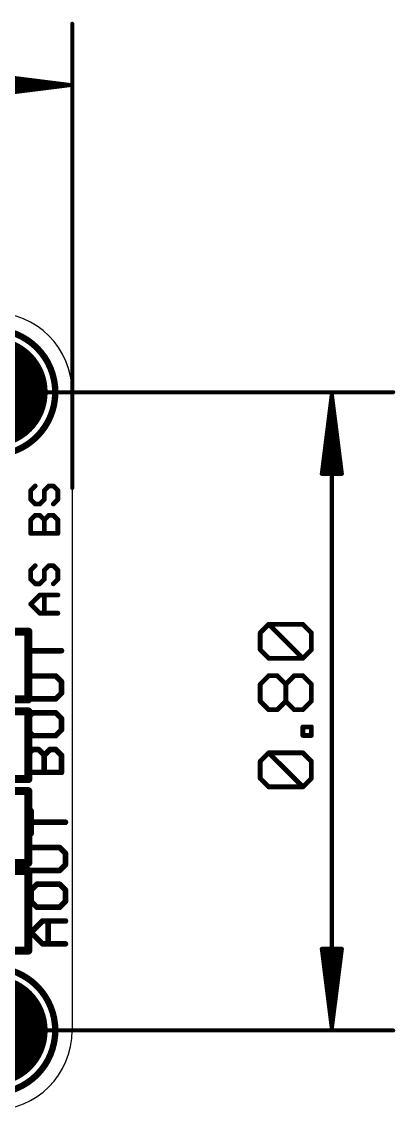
# Model space of a CAD drawing. Extents: x -9.7 to 25.8, y -1.3 to 33.4.
# Drawn here: x 13.89 to 25.76, y -1.27 to 33.38 of the extents above; entities that cross this region are included whole.
import ezdxf

# ---------------------------------------------------------------- set-up
doc = ezdxf.new("R2010")
doc.units = 0
for name, color, linetype in [('1', 12, 'CONTINUOUS'), ('17', 110, 'CONTINUOUS'), ('20', 53, 'CONTINUOUS'), ('21', 40, 'CONTINUOUS'), ('47', 253, 'CONTINUOUS')]:
    doc.layers.add(name, color=color, linetype=linetype)

# ---------------------------------------------------------------- blocks, each defined once
blk = doc.blocks.new('ROUNDP')
at = {"const_width": 0.5}
blk.add_lwpolyline([(0, -0.25, 1), (0, 0.25, 1), (0, -0.25)], format="xyb", dxfattribs=at)

msp = doc.modelspace()

# ---------------------------------------------------------------- linework, layer by layer
at = {"layer": '1', "const_width": 0.254}
for points in [[(14.097, 13.97), (10.922, 13.97)], [(14.097, 11.811), (14.097, 13.97)], [(11.938, 11.811), (14.097, 11.811)], [(14.097, 11.43), (12.192, 11.43)], [(14.097, 9.271), (14.097, 11.43)], [(8.89, 9.271), (14.097, 9.271)], [(8.89, 8.89), (14.097, 8.89)], [(14.097, 8.89), (14.097, 6.604)], [(14.097, 6.604), (12.446, 6.604)], [(14.097, 6.35), (12.319, 6.35)], [(14.097, 3.81), (14.097, 6.35)], [(10.795, 3.81), (14.097, 3.81)]]:
    msp.add_lwpolyline(points, dxfattribs=at)
at = {"layer": '1', "const_width": 0.127}
for points in [[(14.1605, 13.97, 1), (14.0335, 13.97)], [(14.097, 13.9065, 1), (14.097, 14.0335)], [(14.0335, 11.811, 1), (14.1605, 11.811)], [(14.097, 11.7475, 1), (14.097, 11.8745)], [(14.1605, 11.43, 1), (14.0335, 11.43)], [(14.097, 11.3665, 1), (14.097, 11.4935)], [(14.097, 9.2075, 1), (14.097, 9.3345)], [(14.0335, 9.271, 1), (14.1605, 9.271)], [(14.1605, 8.89, 1), (14.0335, 8.89)], [(14.097, 8.8265, 1), (14.097, 8.9535)], [(14.0335, 6.604, 1), (14.1605, 6.604)], [(14.097, 6.5405, 1), (14.097, 6.6675)], [(14.1605, 6.35, 1), (14.0335, 6.35)], [(14.097, 6.2865, 1), (14.097, 6.4135)], [(14.0335, 3.81, 1), (14.1605, 3.81)], [(14.097, 3.7465, 1), (14.097, 3.8735)]]:
    msp.add_lwpolyline(points, format="xyb", dxfattribs=at)
at = {"layer": '20'}
msp.add_line((15.494, 21.59), (15.494, 1.27), dxfattribs=at)
for centre, start, end in [((12.954, 21.59), 0, 90), ((12.954, 1.27), 270, 0)]:
    msp.add_arc(centre, 2.54, start, end, dxfattribs=at)
at = {"layer": '21'}
for points, const_width in [([(12.954, 19.59, 1), (12.954, 23.59, 1), (12.954, 19.59)], 0.2032), ([(14.1455, 18.4888, 1), (14.1994, 18.4349)], 0.0762), ([(14.2106, 18.4619, 1), (14.1344, 18.4619)], 0.0762), ([(14.3435, 18.579, 1), (14.2896, 18.6329)], 0.0762), ([(14.6427, 18.4619, 1), (14.5665, 18.4619)], 0.0762), ([(14.5777, 18.4888, 1), (14.6316, 18.4349)], 0.0762), ([(14.7487, 18.644, 1), (14.7487, 18.5678)], 0.0762), ([(14.7756, 18.579, 1), (14.7217, 18.6329)], 0.0762), ([(14.9197, 18.6329, 1), (14.8658, 18.579)], 0.0762), ([(14.8927, 18.5678, 1), (14.8927, 18.644)], 0.0762), ([(15.0749, 18.4619, 1), (14.9987, 18.4619)], 0.0762), ([(15.0099, 18.4349, 1), (15.0637, 18.4888)], 0.0762), ([(14.1994, 18.2007, 1), (14.1455, 18.1468)], 0.0762), ([(14.1344, 18.1738, 1), (14.2106, 18.1738)], 0.0762), ([(14.3165, 18.0678, 1), (14.3165, 17.9916)], 0.0762), ([(14.2896, 18.0028, 1), (14.3435, 18.0567)], 0.0762), ([(14.4336, 18.0567, 1), (14.4875, 18.0028)], 0.0762), ([(14.4606, 17.9916, 1), (14.4606, 18.0678)], 0.0762), ([(14.5665, 18.1738, 1), (14.6427, 18.1738)], 0.0762), ([(14.6316, 18.1468, 1), (14.5777, 18.2007)], 0.0762), ([(14.8658, 18.0567, 1), (14.9197, 18.0028)], 0.0762), ([(14.9987, 18.1738, 1), (15.0749, 18.1738)], 0.0762), ([(15.0637, 18.1468, 1), (15.0099, 18.2007)], 0.0762), ([(14.3165, 17.7085, 1), (14.3165, 17.6323)], 0.0762), ([(14.3435, 17.6435, 1), (14.2896, 17.6974)], 0.0762), ([(14.4875, 17.6974, 1), (14.4336, 17.6435)], 0.0762), ([(14.4606, 17.6323, 1), (14.4606, 17.7085)], 0.0762), ([(14.7487, 17.7085, 1), (14.7487, 17.6323)], 0.0762), ([(14.7756, 17.6435, 1), (14.7217, 17.6974)], 0.0762), ([(14.9197, 17.6974, 1), (14.8658, 17.6435)], 0.0762), ([(14.8927, 17.6323, 1), (14.8927, 17.7085)], 0.0762), ([(14.1455, 17.5533, 1), (14.1994, 17.4994)], 0.0762), ([(14.2106, 17.5264, 1), (14.1344, 17.5264)], 0.0762), ([(14.6427, 17.5264, 1), (14.5665, 17.5264)], 0.0762), ([(14.5777, 17.5533, 1), (14.6316, 17.4994)], 0.0762), ([(14.5777, 17.4994, 1), (14.6316, 17.5533)], 0.0762), ([(15.0749, 17.5264, 1), (14.9987, 17.5264)], 0.0762), ([(15.0099, 17.4994, 1), (15.0637, 17.5533)], 0.0762), ([(14.1725, 17.1323, 1), (14.1725, 17.0561)], 0.0762), ([(14.1344, 17.0942, 1), (14.2106, 17.0942)], 0.0762), ([(14.5665, 17.0942, 1), (14.6427, 17.0942)], 0.0762), ([(14.9987, 17.0942, 1), (15.0749, 17.0942)], 0.0762), ([(15.0368, 17.0561, 1), (15.0368, 17.1323)], 0.0762), ([(14.1455, 15.9488, 1), (14.1994, 15.8949)], 0.0762), ([(14.2106, 15.9219, 1), (14.1344, 15.9219)], 0.0762), ([(14.3435, 16.039, 1), (14.2896, 16.0929)], 0.0762), ([(14.6427, 15.9219, 1), (14.5665, 15.9219)], 0.0762), ([(14.5777, 15.9488, 1), (14.6316, 15.8949)], 0.0762), ([(14.7487, 16.104, 1), (14.7487, 16.0278)], 0.0762), ([(14.7756, 16.039, 1), (14.7217, 16.0929)], 0.0762), ([(14.9197, 16.0929, 1), (14.8658, 16.039)], 0.0762), ([(14.8927, 16.0278, 1), (14.8927, 16.104)], 0.0762), ([(15.0749, 15.9219, 1), (14.9987, 15.9219)], 0.0762), ([(15.0099, 15.8949, 1), (15.0637, 15.9488)], 0.0762), ([(14.1994, 15.6607, 1), (14.1455, 15.6068)], 0.0762), ([(14.1344, 15.6338, 1), (14.2106, 15.6338)], 0.0762), ([(14.5665, 15.6338, 1), (14.6427, 15.6338)], 0.0762), ([(14.6316, 15.6068, 1), (14.5777, 15.6607)], 0.0762), ([(14.9987, 15.6338, 1), (15.0749, 15.6338)], 0.0762), ([(15.0637, 15.6068, 1), (15.0099, 15.6607)], 0.0762), ([(14.3165, 15.5278, 1), (14.3165, 15.4516)], 0.0762), ([(14.2896, 15.4628, 1), (14.3435, 15.5167)], 0.0762), ([(14.4336, 15.5167, 1), (14.4875, 15.4628)], 0.0762), ([(14.4606, 15.4516, 1), (14.4606, 15.5278)], 0.0762), ([(14.8658, 15.5167, 1), (14.9197, 15.4628)], 0.0762), ([(14.1994, 14.8693, 1), (14.1455, 14.8154)], 0.0762), ([(14.1455, 14.8693, 1), (14.1994, 14.8154)], 0.0762), ([(14.4606, 15.1685, 1), (14.4606, 15.0923)], 0.0762), ([(14.4875, 15.1035, 1), (14.4336, 15.1574)], 0.0762), ([(14.6427, 15.1304, 1), (14.5665, 15.1304)], 0.0762), ([(15.0368, 15.0923, 1), (15.0368, 15.1685)], 0.0762), ([(14.4606, 14.5923, 1), (14.4606, 14.5161)], 0.0762), ([(14.4336, 14.5273, 1), (14.4875, 14.5811)], 0.0762), ([(14.5665, 14.5542, 1), (14.6427, 14.5542)], 0.0762), ([(15.0368, 14.5161, 1), (15.0368, 14.5923)], 0.0762), ([(14.1024, 13.7238, 1), (14.0135, 13.7238)], 0.0889), ([(14.058, 13.4039, 1), (14.058, 13.315)], 0.0889), ([(15.1511, 13.315, 1), (15.1511, 13.4039)], 0.0889), ([(14.0135, 12.9951, 1), (14.1024, 12.9951)], 0.0889), ([(14.058, 12.5989, 1), (14.058, 12.51)], 0.0889), ([(15.0003, 12.5859, 1), (14.9375, 12.523)], 0.0889), ([(14.9689, 12.51, 1), (14.9689, 12.5989)], 0.0889), ([(15.1956, 12.3723, 1), (15.1067, 12.3723)], 0.0889), ([(15.1197, 12.3408, 1), (15.1825, 12.4037)], 0.0889), ([(14.058, 11.8701, 1), (14.058, 11.7812)], 0.0889), ([(14.9375, 11.8571, 1), (15.0003, 11.7943)], 0.0889), ([(14.9689, 11.7812, 1), (14.9689, 11.8701)], 0.0889), ([(15.1067, 12.0079, 1), (15.1956, 12.0079)], 0.0889), ([(15.1825, 11.9765, 1), (15.1197, 12.0393)], 0.0889), ([(14.2402, 11.4295, 1), (14.2402, 11.3406)], 0.0889), ([(14.2716, 11.3536, 1), (14.2087, 11.4165)], 0.0889), ([(15.0003, 11.4165, 1), (14.9375, 11.3536)], 0.0889), ([(14.9689, 11.3406, 1), (14.9689, 11.4295)], 0.0889), ([(14.0265, 11.2343, 1), (14.0894, 11.1714)], 0.0889), ([(14.1024, 11.2029, 1), (14.0135, 11.2029)], 0.0889), ([(15.1956, 11.2029, 1), (15.1067, 11.2029)], 0.0889), ([(15.1197, 11.1714, 1), (15.1825, 11.2343)], 0.0889), ([(14.0894, 10.8699, 1), (14.0265, 10.8071)], 0.0889), ([(14.0135, 10.8385, 1), (14.1024, 10.8385)], 0.0889), ([(14.2402, 10.7007, 1), (14.2402, 10.6118)], 0.0889), ([(14.9689, 10.6118, 1), (14.9689, 10.7007)], 0.0889), ([(15.1067, 10.8385, 1), (15.1956, 10.8385)], 0.0889), ([(15.1825, 10.8071, 1), (15.1197, 10.8699)], 0.0889), ([(14.2087, 10.6249, 1), (14.2716, 10.6877)], 0.0889), ([(14.9375, 10.6877, 1), (15.0003, 10.6249)], 0.0889), ([(14.0265, 10.0649, 1), (14.0894, 10.002)], 0.0889), ([(14.1024, 10.0335, 1), (14.0135, 10.0335)], 0.0889), ([(14.2402, 10.2601, 1), (14.2402, 10.1712)], 0.0889), ([(14.2716, 10.1842, 1), (14.2087, 10.2471)], 0.0889), ([(14.4538, 10.2471, 1), (14.3909, 10.1842)], 0.0889), ([(14.4223, 10.1712, 1), (14.4223, 10.2601)], 0.0889), ([(14.5731, 10.0649, 1), (14.636, 10.002)], 0.0889), ([(14.649, 10.0335, 1), (14.5601, 10.0335)], 0.0889), ([(14.5731, 10.002, 1), (14.636, 10.0649)], 0.0889), ([(14.7867, 10.2601, 1), (14.7867, 10.1712)], 0.0889), ([(14.8182, 10.1842, 1), (14.7553, 10.2471)], 0.0889), ([(15.0003, 10.2471, 1), (14.9375, 10.1842)], 0.0889), ([(14.9689, 10.1712, 1), (14.9689, 10.2601)], 0.0889), ([(15.1956, 10.0335, 1), (15.1067, 10.0335)], 0.0889), ([(15.1197, 10.002, 1), (15.1825, 10.0649)], 0.0889), ([(14.0135, 9.4869, 1), (14.1024, 9.4869)], 0.0889), ([(14.058, 9.5313, 1), (14.058, 9.4425)], 0.0889), ([(14.5601, 9.4869, 1), (14.649, 9.4869)], 0.0889), ([(15.1067, 9.4869, 1), (15.1956, 9.4869)], 0.0889), ([(15.1511, 9.4425, 1), (15.1511, 9.5313)], 0.0889), ([(14.2294, 8.2628, 1), (14.1405, 8.2628)], 0.0889), ([(14.185, 7.9429, 1), (14.185, 7.854)], 0.0889), ([(15.2781, 7.854, 1), (15.2781, 7.9429)], 0.0889), ([(14.1405, 7.5341, 1), (14.2294, 7.5341)], 0.0889), ([(14.185, 7.1379, 1), (14.185, 7.049)], 0.0889), ([(15.1273, 7.1249, 1), (15.0645, 7.062)], 0.0889), ([(15.0959, 7.049, 1), (15.0959, 7.1379)], 0.0889), ([(15.3225, 6.9113, 1), (15.2337, 6.9113)], 0.0889), ([(15.2467, 6.8798, 1), (15.3095, 6.9427)], 0.0889), ([(15.2337, 6.5469, 1), (15.3225, 6.5469)], 0.0889), ([(15.3095, 6.5155, 1), (15.2467, 6.5783)], 0.0889), ([(14.185, 6.4091, 1), (14.185, 6.3202)], 0.0889), ([(15.0645, 6.3961, 1), (15.1273, 6.3333)], 0.0889), ([(15.0959, 6.3202, 1), (15.0959, 6.4091)], 0.0889), ([(14.3672, 5.9685, 1), (14.3672, 5.8796)], 0.0889), ([(14.3986, 5.8926, 1), (14.3357, 5.9555)], 0.0889), ([(15.1273, 5.9555, 1), (15.0645, 5.8926)], 0.0889), ([(15.0959, 5.8796, 1), (15.0959, 5.9685)], 0.0889), ([(14.2294, 5.7419, 1), (14.1405, 5.7419)], 0.0889), ([(14.1535, 5.7733, 1), (14.2164, 5.7104)], 0.0889), ([(15.3225, 5.7419, 1), (15.2337, 5.7419)], 0.0889), ([(15.2467, 5.7104, 1), (15.3095, 5.7733)], 0.0889), ([(14.1405, 5.3775, 1), (14.2294, 5.3775)], 0.0889), ([(14.2164, 5.4089, 1), (14.1535, 5.3461)], 0.0889), ([(14.3672, 5.2397, 1), (14.3672, 5.1508)], 0.0889), ([(14.3357, 5.1639, 1), (14.3986, 5.2267)], 0.0889), ([(15.0645, 5.2267, 1), (15.1273, 5.1639)], 0.0889), ([(15.0959, 5.1508, 1), (15.0959, 5.2397)], 0.0889), ([(15.2337, 5.3775, 1), (15.3225, 5.3775)], 0.0889), ([(15.3095, 5.3461, 1), (15.2467, 5.4089)], 0.0889), ([(14.5493, 4.7991, 1), (14.5493, 4.7102)], 0.0889), ([(14.5808, 4.7232, 1), (14.5179, 4.7861)], 0.0889), ([(14.776, 4.7547, 1), (14.6871, 4.7547)], 0.0889), ([(15.2781, 4.7102, 1), (15.2781, 4.7991)], 0.0889), ([(14.2164, 4.4217, 1), (14.1535, 4.3588)], 0.0889), ([(14.1535, 4.4217, 1), (14.2164, 4.3588)], 0.0889), ([(14.5493, 4.0704, 1), (14.5493, 3.9815)], 0.0889), ([(14.5179, 3.9945, 1), (14.5808, 4.0573)], 0.0889), ([(14.6871, 4.0259, 1), (14.776, 4.0259)], 0.0889), ([(15.2781, 3.9815, 1), (15.2781, 4.0704)], 0.0889), ([(12.954, -0.73, 1), (12.954, 3.27, 1), (12.954, -0.73)], 0.2032)]:
    msp.add_lwpolyline(points, format="xyb", dxfattribs=dict(at, const_width=const_width))
for points, const_width in [([(14.3165, 18.6059), (14.1725, 18.4619)], 0.1524), ([(14.1725, 18.4619), (14.1725, 18.1738)], 0.1524), ([(14.6046, 18.4619), (14.7487, 18.6059)], 0.1524), ([(14.6046, 18.1738), (14.6046, 18.4619)], 0.1524), ([(14.7487, 18.6059), (14.8927, 18.6059)], 0.1524), ([(14.8927, 18.6059), (15.0368, 18.4619)], 0.1524), ([(15.0368, 18.4619), (15.0368, 18.1738)], 0.1524), ([(14.1725, 18.1738), (14.3165, 18.0297)], 0.1524), ([(14.3165, 18.0297), (14.4606, 18.0297)], 0.1524), ([(14.4606, 18.0297), (14.6046, 18.1738)], 0.1524), ([(15.0368, 18.1738), (14.8927, 18.0297)], 0.1524), ([(14.1725, 17.5264), (14.3165, 17.6704)], 0.1524), ([(14.3165, 17.6704), (14.4606, 17.6704)], 0.1524), ([(14.4606, 17.6704), (14.6046, 17.5264)], 0.1524), ([(14.6046, 17.5264), (14.7487, 17.6704)], 0.1524), ([(14.7487, 17.6704), (14.8927, 17.6704)], 0.1524), ([(14.8927, 17.6704), (15.0368, 17.5264)], 0.1524), ([(14.1725, 17.0942), (14.1725, 17.5264)], 0.1524), ([(14.6046, 17.0942), (14.6046, 17.5264)], 0.1524), ([(15.0368, 17.5264), (15.0368, 17.0942)], 0.1524), ([(15.0368, 17.0942), (14.1725, 17.0942)], 0.1524), ([(14.3165, 16.0659), (14.1725, 15.9219)], 0.1524), ([(14.1725, 15.9219), (14.1725, 15.6338)], 0.1524), ([(14.6046, 15.9219), (14.7487, 16.0659)], 0.1524), ([(14.6046, 15.6338), (14.6046, 15.9219)], 0.1524), ([(14.7487, 16.0659), (14.8927, 16.0659)], 0.1524), ([(14.8927, 16.0659), (15.0368, 15.9219)], 0.1524), ([(15.0368, 15.9219), (15.0368, 15.6338)], 0.1524), ([(14.1725, 15.6338), (14.3165, 15.4897)], 0.1524), ([(14.4606, 15.4897), (14.6046, 15.6338)], 0.1524), ([(15.0368, 15.6338), (14.8927, 15.4897)], 0.1524), ([(14.3165, 15.4897), (14.4606, 15.4897)], 0.1524), ([(14.1725, 14.8423), (14.4606, 15.1304)], 0.1524), ([(14.4606, 14.5542), (14.1725, 14.8423)], 0.1524), ([(14.4606, 15.1304), (15.0368, 15.1304)], 0.1524), ([(14.6046, 14.5542), (14.6046, 15.1304)], 0.1524), ([(15.0368, 14.5542), (14.4606, 14.5542)], 0.1524), ([(14.058, 12.9951), (14.058, 13.7238)], 0.1778), ([(15.1511, 13.3595), (14.058, 13.3595)], 0.1778), ([(14.9689, 12.5544), (14.058, 12.5544)], 0.1778), ([(15.1511, 12.3723), (14.9689, 12.5544)], 0.1778), ([(15.1511, 12.0079), (15.1511, 12.3723)], 0.1778), ([(14.058, 11.8257), (14.9689, 11.8257)], 0.1778), ([(14.9689, 11.8257), (15.1511, 12.0079)], 0.1778), ([(14.2402, 11.385), (14.058, 11.2029)], 0.1778), ([(14.9689, 11.385), (14.2402, 11.385)], 0.1778), ([(15.1511, 11.2029), (14.9689, 11.385)], 0.1778), ([(14.058, 11.2029), (14.058, 10.8385)], 0.1778), ([(15.1511, 10.8385), (15.1511, 11.2029)], 0.1778), ([(14.058, 10.8385), (14.2402, 10.6563)], 0.1778), ([(14.2402, 10.6563), (14.9689, 10.6563)], 0.1778), ([(14.9689, 10.6563), (15.1511, 10.8385)], 0.1778), ([(14.058, 10.0335), (14.2402, 10.2157)], 0.1778), ([(14.058, 9.4869), (14.058, 10.0335)], 0.1778), ([(14.2402, 10.2157), (14.4223, 10.2157)], 0.1778), ([(14.4223, 10.2157), (14.6045, 10.0335)], 0.1778), ([(14.6045, 10.0335), (14.7867, 10.2157)], 0.1778), ([(14.6045, 9.4869), (14.6045, 10.0335)], 0.1778), ([(14.7867, 10.2157), (14.9689, 10.2157)], 0.1778), ([(14.9689, 10.2157), (15.1511, 10.0335)], 0.1778), ([(15.1511, 10.0335), (15.1511, 9.4869)], 0.1778), ([(15.1511, 9.4869), (14.058, 9.4869)], 0.1778), ([(14.185, 7.5341), (14.185, 8.2628)], 0.1778), ([(15.2781, 7.8985), (14.185, 7.8985)], 0.1778), ([(15.0959, 7.0934), (14.185, 7.0934)], 0.1778), ([(15.2781, 6.9113), (15.0959, 7.0934)], 0.1778), ([(15.2781, 6.5469), (15.2781, 6.9113)], 0.1778), ([(15.0959, 6.3647), (15.2781, 6.5469)], 0.1778), ([(14.185, 6.3647), (15.0959, 6.3647)], 0.1778), ([(14.3672, 5.9241), (14.185, 5.7419)], 0.1778), ([(15.0959, 5.9241), (14.3672, 5.9241)], 0.1778), ([(15.2781, 5.7419), (15.0959, 5.9241)], 0.1778), ([(14.185, 5.7419), (14.185, 5.3775)], 0.1778), ([(15.2781, 5.3775), (15.2781, 5.7419)], 0.1778), ([(14.185, 5.3775), (14.3672, 5.1953)], 0.1778), ([(14.3672, 5.1953), (15.0959, 5.1953)], 0.1778), ([(15.0959, 5.1953), (15.2781, 5.3775)], 0.1778), ([(14.185, 4.3903), (14.5493, 4.7547)], 0.1778), ([(14.5493, 4.7547), (15.2781, 4.7547)], 0.1778), ([(14.7315, 4.0259), (14.7315, 4.7547)], 0.1778), ([(14.5493, 4.0259), (14.185, 4.3903)], 0.1778), ([(15.2781, 4.0259), (14.5493, 4.0259)], 0.1778)]:
    msp.add_lwpolyline(points, dxfattribs=dict(at, const_width=const_width))
at = {"layer": '47'}
for points, const_width in [([(15.494, 18.542), (15.494, 33.319)], 0.13), ([(15.429, 31.369), (12.894, 31.6882)], 0.13), ([(15.429, 31.369), (12.894, 31.629)], 0.13), ([(15.429, 31.369), (12.894, 31.499)], 0.13), ([(-2.221, 31.369), (15.429, 31.369)], 0.13), ([(12.894, 31.0498), (15.429, 31.369)], 0.13), ([(12.894, 31.239), (15.429, 31.369)], 0.13), ([(12.894, 31.109), (15.429, 31.369)], 0.13), ([(12.954, 21.59), (25.699, 21.59)], 0.13), ([(23.749, 21.525), (23.4298, 18.99)], 0.13), ([(23.749, 21.525), (23.489, 18.99)], 0.13), ([(23.749, 21.525), (23.619, 18.99)], 0.13), ([(23.749, 1.335), (23.749, 21.525)], 0.13), ([(24.0682, 18.99), (23.749, 21.525)], 0.13), ([(23.879, 18.99), (23.749, 21.525)], 0.13), ([(24.009, 18.99), (23.749, 21.525)], 0.13), ([(23.4298, 18.99), (24.0682, 18.99)], 0.13), ([(21.4713, 13.9312), (21.7425, 14.2024)], 0.1524), ([(21.7425, 14.2024), (22.8271, 14.2024)], 0.1524), ([(22.8271, 13.1177), (21.7425, 14.2024)], 0.1524), ([(22.8271, 14.2024), (23.0983, 13.9312)], 0.1524), ([(21.4713, 13.3889), (21.4713, 13.9312)], 0.1524), ([(23.0983, 13.9312), (23.0983, 13.3889)], 0.1524), ([(21.7425, 13.1177), (21.4713, 13.3889)], 0.1524), ([(22.8271, 13.1177), (21.7425, 13.1177)], 0.1524), ([(23.0983, 13.3889), (22.8271, 13.1177)], 0.1524), ([(21.4713, 12.294), (21.7425, 12.5652)], 0.1524), ([(21.7425, 12.5652), (22.0136, 12.5652)], 0.1524), ([(22.0136, 12.5652), (22.2848, 12.294)], 0.1524), ([(22.2848, 12.294), (22.556, 12.5652)], 0.1524), ([(22.556, 12.5652), (22.8271, 12.5652)], 0.1524), ([(22.8271, 12.5652), (23.0983, 12.294)], 0.1524), ([(21.4713, 11.7517), (21.4713, 12.294)], 0.1524), ([(22.2848, 11.7517), (22.2848, 12.294)], 0.1524), ([(23.0983, 12.294), (23.0983, 11.7517)], 0.1524), ([(21.7425, 11.4805), (21.4713, 11.7517)], 0.1524), ([(22.2848, 11.7517), (22.0136, 11.4805)], 0.1524), ([(22.556, 11.4805), (22.2848, 11.7517)], 0.1524), ([(23.0983, 11.7517), (22.8271, 11.4805)], 0.1524), ([(22.0136, 11.4805), (21.7425, 11.4805)], 0.1524), ([(22.8271, 11.4805), (22.556, 11.4805)], 0.1524), ([(22.8271, 10.662), (22.8271, 10.9331)], 0.1524), ([(22.8271, 10.9331), (23.0983, 10.9331)], 0.1524), ([(23.0983, 10.9331), (23.0983, 10.662)], 0.1524), ([(23.0983, 10.662), (22.8271, 10.662)], 0.1524), ([(21.4713, 9.8383), (21.7425, 10.1095)], 0.1524), ([(21.7425, 10.1095), (22.8271, 10.1095)], 0.1524), ([(22.8271, 9.0248), (21.7425, 10.1095)], 0.1524), ([(22.8271, 10.1095), (23.0983, 9.8383)], 0.1524), ([(21.4713, 9.296), (21.4713, 9.8383)], 0.1524), ([(23.0983, 9.8383), (23.0983, 9.296)], 0.1524), ([(21.7425, 9.0248), (21.4713, 9.296)], 0.1524), ([(23.0983, 9.296), (22.8271, 9.0248)], 0.1524), ([(22.8271, 9.0248), (21.7425, 9.0248)], 0.1524), ([(23.749, 1.335), (23.4298, 3.87)], 0.13), ([(23.4298, 3.87), (24.0682, 3.87)], 0.13), ([(23.749, 1.335), (23.489, 3.87)], 0.13), ([(23.749, 1.335), (23.619, 3.87)], 0.13), ([(24.0682, 3.87), (23.749, 1.335)], 0.13), ([(23.879, 3.87), (23.749, 1.335)], 0.13), ([(24.009, 3.87), (23.749, 1.335)], 0.13), ([(12.954, 1.27), (25.699, 1.27)], 0.13)]:
    msp.add_lwpolyline(points, dxfattribs=dict(at, const_width=const_width))
for points, const_width in [([(15.5265, 33.319, 1), (15.4615, 33.319)], 0.065), ([(15.4331, 31.3368, 1), (15.4249, 31.4012)], 0.065), ([(15.4249, 31.3368, 1), (15.4331, 31.4012)], 0.065), ([(15.4323, 31.3367, 1), (15.4257, 31.4013)], 0.065), ([(15.4257, 31.3367, 1), (15.4323, 31.4013)], 0.065), ([(15.4273, 31.3365, 1), (15.4307, 31.4015)], 0.065), ([(15.4307, 31.3365, 1), (15.4273, 31.4015)], 0.065), ([(15.429, 31.3365, 1), (15.429, 31.4015)], 0.065), ([(23.7815, 21.525, 1), (23.7165, 21.525)], 0.065), ([(23.7812, 21.5291, 1), (23.7168, 21.5209)], 0.065), ([(23.7815, 21.5233, 1), (23.7165, 21.5267)], 0.065), ([(23.7815, 21.5267, 1), (23.7165, 21.5233)], 0.065), ([(23.7813, 21.5283, 1), (23.7167, 21.5217)], 0.065), ([(23.7813, 21.5217, 1), (23.7167, 21.5283)], 0.065), ([(23.7812, 21.5209, 1), (23.7168, 21.5291)], 0.065), ([(25.699, 21.5575, 1), (25.699, 21.6225)], 0.065), ([(23.3975, 18.9941, 1), (23.462, 18.9859)], 0.065), ([(23.4298, 19.0225, 1), (23.4298, 18.9575)], 0.065), ([(23.4567, 18.9933, 1), (23.5213, 18.9867)], 0.065), ([(23.5865, 18.9917, 1), (23.6515, 18.9883)], 0.065), ([(23.8465, 18.9883, 1), (23.9115, 18.9917)], 0.065), ([(23.9767, 18.9867, 1), (24.0413, 18.9933)], 0.065), ([(24.036, 18.9859, 1), (24.1005, 18.9941)], 0.065), ([(24.0682, 18.9575, 1), (24.0682, 19.0225)], 0.065), ([(15.4615, 18.542, 1), (15.5265, 18.542)], 0.065), ([(21.7694, 14.2293, 1), (21.7155, 14.1754)], 0.0762), ([(21.7425, 14.2405, 1), (21.7425, 14.1643)], 0.0762), ([(21.7694, 14.1754, 1), (21.7155, 14.2293)], 0.0762), ([(22.8541, 14.2293, 1), (22.8002, 14.1754)], 0.0762), ([(22.8271, 14.1643, 1), (22.8271, 14.2405)], 0.0762), ([(21.5094, 13.9312, 1), (21.4332, 13.9312)], 0.0762), ([(21.4444, 13.9581, 1), (21.4983, 13.9043)], 0.0762), ([(23.1364, 13.9312, 1), (23.0602, 13.9312)], 0.0762), ([(23.0714, 13.9043, 1), (23.1252, 13.9581)], 0.0762), ([(21.4983, 13.4158, 1), (21.4444, 13.3619)], 0.0762), ([(21.4332, 13.3889, 1), (21.5094, 13.3889)], 0.0762), ([(21.7425, 13.1558, 1), (21.7425, 13.0796)], 0.0762), ([(21.7155, 13.0908, 1), (21.7694, 13.1446)], 0.0762), ([(22.8002, 13.1446, 1), (22.8541, 13.0908)], 0.0762), ([(22.8002, 13.0908, 1), (22.8541, 13.1446)], 0.0762), ([(22.8271, 13.0796, 1), (22.8271, 13.1558)], 0.0762), ([(23.0602, 13.3889, 1), (23.1364, 13.3889)], 0.0762), ([(23.1252, 13.3619, 1), (23.0714, 13.4158)], 0.0762), ([(21.7425, 12.6033, 1), (21.7425, 12.5271)], 0.0762), ([(21.7694, 12.5383, 1), (21.7155, 12.5921)], 0.0762), ([(22.0406, 12.5921, 1), (21.9867, 12.5383)], 0.0762), ([(22.0136, 12.5271, 1), (22.0136, 12.6033)], 0.0762), ([(22.556, 12.6033, 1), (22.556, 12.5271)], 0.0762), ([(22.5829, 12.5383, 1), (22.529, 12.5921)], 0.0762), ([(22.8541, 12.5921, 1), (22.8002, 12.5383)], 0.0762), ([(22.8271, 12.5271, 1), (22.8271, 12.6033)], 0.0762), ([(21.5094, 12.294, 1), (21.4332, 12.294)], 0.0762), ([(21.4444, 12.321, 1), (21.4983, 12.2671)], 0.0762), ([(22.3229, 12.294, 1), (22.2467, 12.294)], 0.0762), ([(22.2579, 12.321, 1), (22.3117, 12.2671)], 0.0762), ([(22.2579, 12.2671, 1), (22.3117, 12.321)], 0.0762), ([(23.1364, 12.294, 1), (23.0602, 12.294)], 0.0762), ([(23.0714, 12.2671, 1), (23.1252, 12.321)], 0.0762), ([(21.4332, 11.7517, 1), (21.5094, 11.7517)], 0.0762), ([(21.4983, 11.7786, 1), (21.4444, 11.7248)], 0.0762), ([(22.2467, 11.7517, 1), (22.3229, 11.7517)], 0.0762), ([(22.3117, 11.7786, 1), (22.2579, 11.7248)], 0.0762), ([(22.3117, 11.7248, 1), (22.2579, 11.7786)], 0.0762), ([(23.0602, 11.7517, 1), (23.1364, 11.7517)], 0.0762), ([(23.1252, 11.7248, 1), (23.0714, 11.7786)], 0.0762), ([(21.7425, 11.5186, 1), (21.7425, 11.4424)], 0.0762), ([(21.7155, 11.4536, 1), (21.7694, 11.5075)], 0.0762), ([(21.9867, 11.5075, 1), (22.0406, 11.4536)], 0.0762), ([(22.0136, 11.4424, 1), (22.0136, 11.5186)], 0.0762), ([(22.556, 11.5186, 1), (22.556, 11.4424)], 0.0762), ([(22.529, 11.4536, 1), (22.5829, 11.5075)], 0.0762), ([(22.8002, 11.5075, 1), (22.8541, 11.4536)], 0.0762), ([(22.8271, 11.4424, 1), (22.8271, 11.5186)], 0.0762), ([(22.8652, 10.9331, 1), (22.789, 10.9331)], 0.0762), ([(22.8271, 10.9712, 1), (22.8271, 10.895)], 0.0762), ([(23.1364, 10.9331, 1), (23.0602, 10.9331)], 0.0762), ([(23.0983, 10.895, 1), (23.0983, 10.9712)], 0.0762), ([(22.8271, 10.7001, 1), (22.8271, 10.6239)], 0.0762), ([(22.789, 10.662, 1), (22.8652, 10.662)], 0.0762), ([(23.0602, 10.662, 1), (23.1364, 10.662)], 0.0762), ([(23.0983, 10.6239, 1), (23.0983, 10.7001)], 0.0762), ([(21.7694, 10.1364, 1), (21.7155, 10.0825)], 0.0762), ([(21.7425, 10.1476, 1), (21.7425, 10.0714)], 0.0762), ([(21.7694, 10.0825, 1), (21.7155, 10.1364)], 0.0762), ([(22.8541, 10.1364, 1), (22.8002, 10.0825)], 0.0762), ([(22.8271, 10.0714, 1), (22.8271, 10.1476)], 0.0762), ([(21.5094, 9.8383, 1), (21.4332, 9.8383)], 0.0762), ([(21.4444, 9.8652, 1), (21.4983, 9.8114)], 0.0762), ([(23.1364, 9.8383, 1), (23.0602, 9.8383)], 0.0762), ([(23.0714, 9.8114, 1), (23.1252, 9.8652)], 0.0762), ([(21.4983, 9.3229, 1), (21.4444, 9.269)], 0.0762), ([(23.1252, 9.269, 1), (23.0714, 9.3229)], 0.0762), ([(21.4332, 9.296, 1), (21.5094, 9.296)], 0.0762), ([(21.7425, 9.0629, 1), (21.7425, 8.9867)], 0.0762), ([(21.7155, 8.9979, 1), (21.7694, 9.0518)], 0.0762), ([(22.8002, 9.0518, 1), (22.8541, 8.9979)], 0.0762), ([(22.8002, 8.9979, 1), (22.8541, 9.0518)], 0.0762), ([(22.8271, 8.9867, 1), (22.8271, 9.0629)], 0.0762), ([(23.0602, 9.296, 1), (23.1364, 9.296)], 0.0762), ([(23.462, 3.8741, 1), (23.3975, 3.8659)], 0.065), ([(23.4298, 3.9025, 1), (23.4298, 3.8375)], 0.065), ([(23.5213, 3.8733, 1), (23.4567, 3.8667)], 0.065), ([(23.6515, 3.8717, 1), (23.5865, 3.8683)], 0.065), ([(23.9115, 3.8683, 1), (23.8465, 3.8717)], 0.065), ([(24.0413, 3.8667, 1), (23.9767, 3.8733)], 0.065), ([(24.1005, 3.8659, 1), (24.036, 3.8741)], 0.065), ([(24.0682, 3.8375, 1), (24.0682, 3.9025)], 0.065), ([(23.7168, 1.3391, 1), (23.7812, 1.3309)], 0.065), ([(23.7167, 1.3383, 1), (23.7813, 1.3317)], 0.065), ([(23.7165, 1.3333, 1), (23.7815, 1.3367)], 0.065), ([(23.7165, 1.3367, 1), (23.7815, 1.3333)], 0.065), ([(23.7165, 1.335, 1), (23.7815, 1.335)], 0.065), ([(23.7167, 1.3317, 1), (23.7813, 1.3383)], 0.065), ([(23.7168, 1.3309, 1), (23.7812, 1.3391)], 0.065), ([(25.699, 1.2375, 1), (25.699, 1.3025)], 0.065)]:
    msp.add_lwpolyline(points, format="xyb", dxfattribs=dict(at, const_width=const_width))

# ---------------------------------------------------------------- block references
at = {"layer": '17', "xscale": 3.516, "yscale": 3.516}
for p in [(12.954, 21.59), (12.954, 1.27)]:
    msp.add_blockref('ROUNDP', p, dxfattribs=at)

doc.saveas('drawing.dxf')
